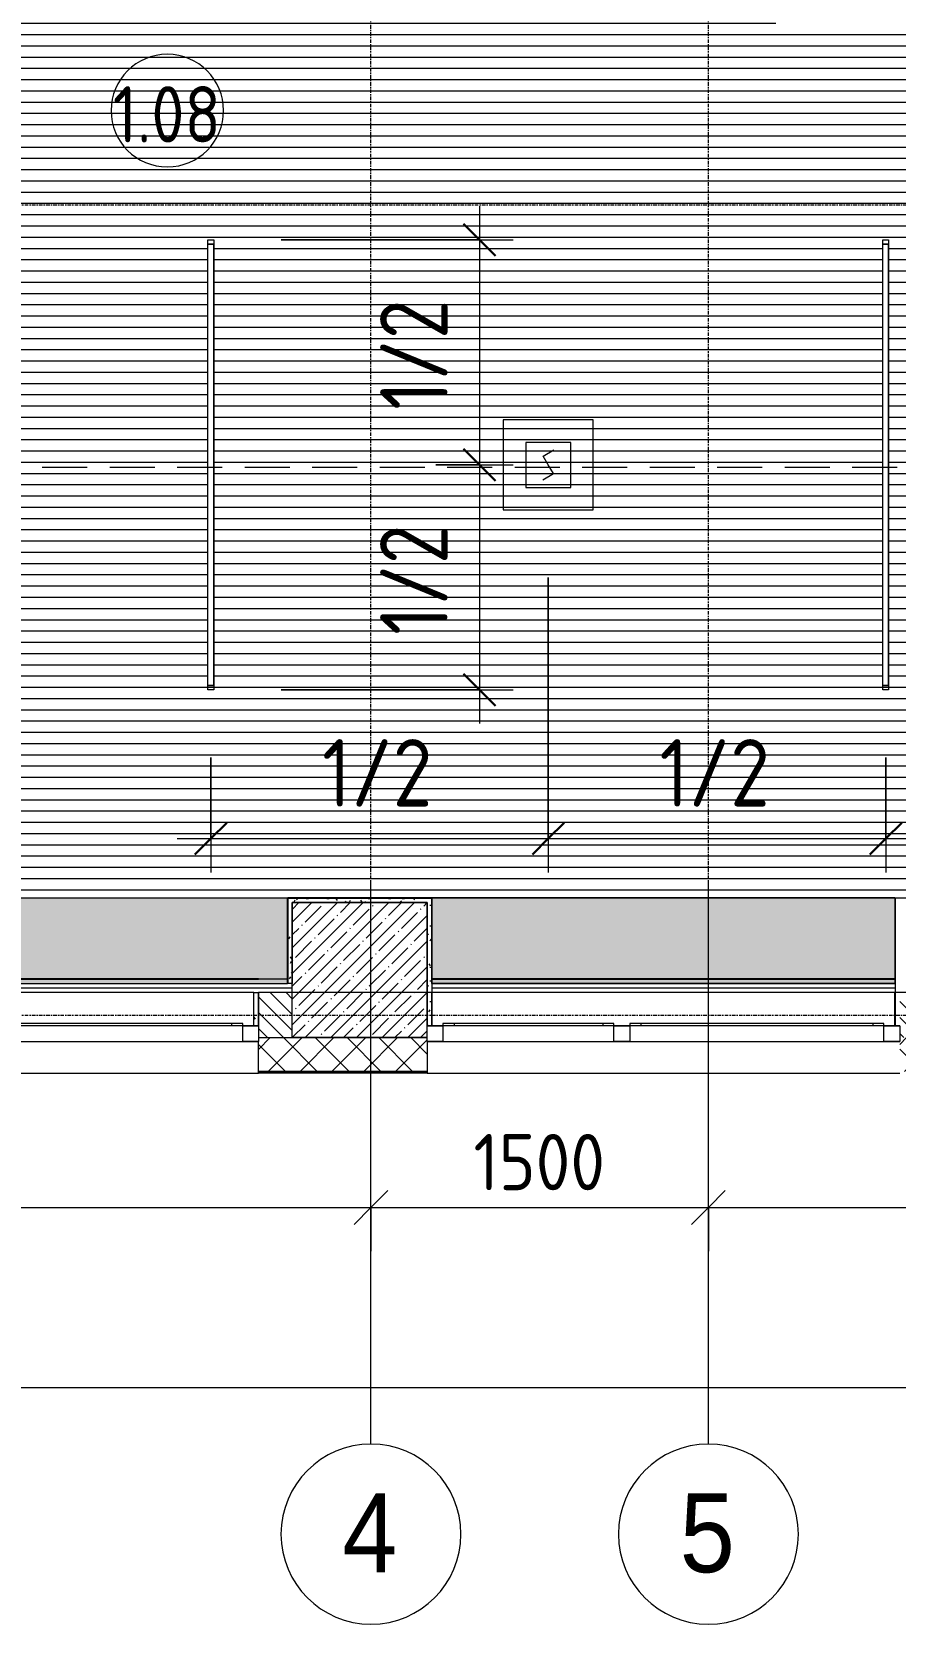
# Model space of a CAD drawing. Header units: millimetres. Extents: x 1311 to 195818, y -8553 to 29000.
# Drawn here: x 20448 to 24286, y -2706 to 4369 of the extents above; entities that cross this region are included whole.
import ezdxf

# ---------------------------------------------------------------- set-up
doc = ezdxf.new("R2010")
doc.units = ezdxf.units.MM
doc.linetypes.add('ADSK_Штрих_ш2 п1', pattern=[300, 200, -100])
doc.linetypes.add('Осевая', pattern=[31.75, 6.35, -4.7625, 15.875, -4.7625])
for name, color, linetype, lineweight in [('A-ANNO-DIMS', 7, 'Continuous', 9), ('A-ANNO-DIMS-100', 7, 'Continuous', 9), ('A-AREA-IDEN', 7, 'Continuous', 9), ('A-CLNG-PATT', 7, 'Continuous', 9), ('A-DETL-6', 7, 'ADSK_Штрих_ш2 п1', 9), ('A-GLAZ', 7, 'Continuous', 9), ('A-GLAZ-1', 7, 'Continuous', 13), ('A-WALL', 7, 'Continuous', 9), ('I-WALL', 7, 'Continuous', 9), ('Q-SPCQ', 7, 'Continuous', 9), ('Оси', 7, 'Continuous', 9), ('Оси-1', 7, 'Continuous', 20), ('Оси-2', 7, 'Осевая', 9)]:
    doc.layers.add(name, color=color, linetype=linetype, lineweight=lineweight)
for name, color, linetype, lineweight, true_color in [('A-CLNG-1', 7, 'Continuous', 9, 0xeaeaea), ('A-WALL-1', 7, 'Continuous', 9, 0x3c3c3c), ('A-WALL-2', 7, 'Continuous', 9, 0x535353), ('A-WALL-FNSH-1', 7, 'Continuous', 9, 0x3c3c3c), ('E-LITE-EQPM-1', 7, 'Continuous', 9, 0xff8080), ('I-WALL-1', 7, 'Continuous', 9, 0x535353), ('Q-SPCQ-2', 1, 'Continuous', 9, 0xff0000), ('S-COLS-1', 9, 'Continuous', 9, 0x808080), ('S-COLS-2', 7, 'Continuous', 9, 0x3c3c3c)]:
    doc.layers.add(name, color=color, linetype=linetype, lineweight=lineweight, true_color=true_color)
doc.layers.add('A-CLNG-PATT-1', color=7, linetype='Continuous', lineweight=9, transparency=1)
doc.styles.add('Arial', font='arial.ttf', dxfattribs={"width": 0.9, "height": 350})
doc.styles.add('GOST Common_3', font='GOST_Common.ttf', dxfattribs={"width": 0.9, "height": 250})
doc.styles.add('GOST Common_4', font='GOST_Common.ttf', dxfattribs={"width": 0.9, "height": 300})
doc.styles.add('ISOCPEUR', font='isocpeur.ttf', dxfattribs={"width": 0.9, "height": 250})
doc.dimstyles.new('ADSK_Основной_3_0_окр_', dxfattribs={"dimscale": 304.8, "dimtxt": 301.714499, "dimasz": 0.463911, "dimexe": 0.492126, "dimexo": 0.984252, "dimgap": 0.164042, "dimtad": 1, "dimdec": 0, "dimrnd": 10, "dimdsep": 46, "dimtxsty": 'GOST Common_4', "dimblk1": 'OBLIQUE', "dimblk2": 'OBLIQUE', "dimsah": 1, "dimcen": 0.09, "dimdle": 0.492126, "dimazin": 0, "dimtfac": 1, "dimtdec": 4, "dimtix": 1, "dimtmove": 0, "dimatfit": 3, "dimfxl": 1, "dimtvp": 1, "dimtolj": 1, "dimtzin": 0, "dimlwd": 9, "dimlwe": 9, "dimarcsym": 2})
doc.dimstyles.new('ISO-2_5_0_9К_БОЛЬШОЙ', dxfattribs={"dimscale": 304.8, "dimtxt": 248.995294, "dimasz": 0.492126, "dimexe": 0.393701, "dimexo": 0.984252, "dimgap": 0, "dimtad": 1, "dimdec": 0, "dimrnd": 10, "dimzin": 0, "dimdsep": 46, "dimtxsty": 'ISOCPEUR', "dimblk1": 'OBLIQUE', "dimblk2": 'OBLIQUE', "dimsah": 1, "dimcen": 0.09, "dimdle": 0.393701, "dimazin": 0, "dimtfac": 1, "dimtdec": 4, "dimtix": 1, "dimtmove": 0, "dimatfit": 3, "dimfxl": 1, "dimtvp": 1, "dimtolj": 1, "dimtzin": 0, "dimarcsym": 2})
pattern_1 = [(0, (9445.765, 0), (121.92, 30.48), [10.058, -81.382, 10.058, -81.382, -487.68]), (0, (9445.765, 0), (121.92, 30.48), [-182.88, 10.058, -172.822, 10.058, -81.382, -213.36]), (0, (9445.765, 0), (121.92, 30.48), [-457.2, 10.058, -50.902, 10.058, -142.342]), (120, (9491.485, 15.24), (-87.356454, 90.34582), [10.058, -81.382, 10.058, -81.382, -487.68]), (120, (9491.485, 15.24), (-87.356454, 90.34582), [-182.88, 10.058, -172.822, 10.058, -81.382, -213.36]), (120, (9491.485, 15.24), (-87.356454, 90.34582), [-457.2, 10.058, -50.902, 10.058, -142.342]), (240, (9506.725, 76.2), (-34.563546, -120.82582), [10.058, -81.382, 10.058, -81.382, -487.68]), (240, (9506.725, 76.2), (-34.563546, -120.82582), [-182.88, 10.058, -172.822, 10.058, -81.382, -213.36]), (240, (9506.725, 76.2), (-34.563546, -120.82582), [-457.2, 10.058, -50.902, 10.058, -142.342])]

# ---------------------------------------------------------------- blocks, each defined once
blk = doc.blocks.new('120_Окно_СКБ_2Ст - 120_Окно_СКБ_2Ст 2100х2500 _мал створка справа_-22445857-Сводный план потолков 1 этажа в осях 1-12')
at = {"layer": 'A-GLAZ'}
for p, q in [((1050, -57), (-1050, -57)), ((-1050, -127), (1050, -127))]:
    blk.add_line(p, q, dxfattribs=at)
at = {"layer": 'A-GLAZ-1'}
for p, q in [((-1050, -127), (-1050, -57)), ((-1050, -57), (-980, -57)), ((-980, -57), (-980, -127)), ((150, -127), (150, -57)), ((150, -57), (220, -57)), ((220, -57), (220, -127)), ((980, -127), (980, -57)), ((980, -57), (1050, -57)), ((1050, -57), (1050, -127)), ((-980, -127), (-1050, -127)), ((-980, -127), (-980, -137)), ((-980, -137), (150, -137)), ((-930, -137), (-930, -127)), ((100, -137), (100, -127)), ((220, -127), (150, -127)), ((150, -137), (150, -127)), ((220, -127), (220, -137)), ((220, -137), (980, -137)), ((270, -137), (270, -127)), ((930, -137), (930, -127)), ((1050, -127), (980, -127)), ((980, -137), (980, -127))]:
    blk.add_line(p, q, dxfattribs=at)
blk = doc.blocks.new('Извещатель потолочный - Монтируемые на перекрытии-30351624-Сводный план потолков 1 этажа в осях 1-12')
at = {"layer": 'Q-SPCQ'}
for p, q in [((-300, 300), (-300, -100)), ((100, 300), (-300, 300)), ((100, -100), (100, 300)), ((0, 200), (-200, 200)), ((-200, 200), (-200, 0)), ((-122.5, 139), (-74.9, 166.5)), ((0, 0), (0, 200)), ((-100, 100), (-122.5, 139)), ((-77.5, 61), (-100, 100)), ((-200, 0), (0, 0)), ((-125.1, 33.5), (-77.5, 61)), ((-300, -100), (100, -100))]:
    blk.add_line(p, q, dxfattribs=at)
blk = doc.blocks.new('Downlight - Strip - 2000 мм-27655400-Сводный план потолков 1 этажа в осях 1-12')
at = {"layer": 'E-LITE-EQPM-1'}
for p, q in [((-1000, -231.3), (-1000, -205.9)), ((-1000, -205.9), (-980.9, -205.9)), ((-980.9, -231.3), (-980.9, -205.9)), ((-980.9, -205.9), (981, -205.9)), ((-980.9, -205.9), (-980.9, -231.3)), ((-980.9, -231.3), (-980.9, -205.9)), ((-980.9, -205.9), (-980.9, -231.3)), ((-980.9, -205.9), (981, -205.9)), ((-980.9, -205.9), (981, -205.9)), ((981, -205.9), (981, -231.3)), ((981, -231.3), (981, -205.9)), ((981, -205.9), (1000, -205.9)), ((981, -231.3), (981, -205.9)), ((981, -205.9), (981, -231.3)), ((1000, -205.9), (1000, -231.3)), ((-980.9, -231.3), (-1000, -231.3)), ((981, -231.3), (-980.9, -231.3)), ((981, -231.3), (-980.9, -231.3)), ((-980.9, -231.3), (981, -231.3)), ((1000, -231.3), (981, -231.3))]:
    blk.add_line(p, q, dxfattribs=at)
blk = doc.blocks.new('Ось сетки - D8-29747960-Сводный план потолков 1 этажа в осях 1-12')
at = {"layer": 'Оси-1'}
for start, end in [(360, 180), (180, 360)]:
    blk.add_arc((0, 0), 4, start, end, dxfattribs=at)
blk = doc.blocks.new('DIMBLOCK3-Сводный план потолков 1 этажа в осях 1-12')
at = {"layer": 'A-ANNO-DIMS-100'}
for p, q in [((17455.8, -1048.7), (17455.8, -734.8)), ((21955.8, -1048.7), (21955.8, -734.8)), ((17455.8, -854.8), (21955.8, -854.8)), ((17455.8, -854.8), (17455.8, -1048.7)), ((21955.8, -854.8), (21955.8, -1048.7))]:
    blk.add_line(p, q, dxfattribs=at)
at = {"layer": 'A-ANNO-DIMS-100', "lineweight": 20}
for p, q in [((17455.8, -854.8), (17530.8, -779.8)), ((21955.8, -854.8), (22030.8, -779.8)), ((17455.8, -854.8), (17380.8, -929.8)), ((21955.8, -854.8), (21880.8, -929.8))]:
    blk.add_line(p, q, dxfattribs=at)
at = {"layer": 'A-ANNO-DIMS-100', "color": 0, "insert": (19377.8, -528.2), "char_height": 250, "width": 787.208, "attachment_point": 1, "line_spacing_factor": 1.149209, "style": 'ISOCPEUR'}
blk.add_mtext('4500', dxfattribs=at)
blk = doc.blocks.new('_Oblique')
at = {"color": 0, "linetype": 'ByBlock', "lineweight": -2}
blk.add_line((-0.5, -0.5), (0.5, 0.5), dxfattribs=at)
blk = doc.blocks.new('DIMBLOCK4-Сводный план потолков 1 этажа в осях 1-12')
at = {"layer": 'A-ANNO-DIMS-100'}
for p, q in [((21955.8, -1048.7), (21955.8, -734.8)), ((23455.8, -1048.7), (23455.8, -734.8)), ((21955.8, -854.8), (23455.8, -854.8)), ((21955.8, -854.8), (21955.8, -1048.7)), ((23455.8, -854.8), (23455.8, -1048.7))]:
    blk.add_line(p, q, dxfattribs=at)
at = {"layer": 'A-ANNO-DIMS-100', "lineweight": 20}
for p, q in [((21955.8, -854.8), (22030.8, -779.8)), ((23455.8, -854.8), (23530.8, -779.8)), ((21955.8, -854.8), (21880.8, -929.8)), ((23455.8, -854.8), (23380.8, -929.8))]:
    blk.add_line(p, q, dxfattribs=at)
at = {"layer": 'A-ANNO-DIMS-100', "color": 0, "insert": (22411.3, -528.2), "char_height": 250, "width": 706.764, "attachment_point": 1, "line_spacing_factor": 1.149209, "style": 'ISOCPEUR'}
blk.add_mtext('1500', dxfattribs=at)
blk = doc.blocks.new('DIMBLOCK5-Сводный план потолков 1 этажа в осях 1-12')
at = {"layer": 'A-ANNO-DIMS-100'}
for p, q in [((23455.8, -1048.7), (23455.8, -734.8)), ((26455.8, -1048.7), (26455.8, -734.8)), ((23455.8, -854.8), (26455.8, -854.8)), ((23455.8, -854.8), (23455.8, -1048.7)), ((26455.8, -854.8), (26455.8, -1048.7))]:
    blk.add_line(p, q, dxfattribs=at)
at = {"layer": 'A-ANNO-DIMS-100', "lineweight": 20}
for p, q in [((23455.8, -854.8), (23530.8, -779.8)), ((26455.8, -854.8), (26530.8, -779.8)), ((23455.8, -854.8), (23380.8, -929.8)), ((26455.8, -854.8), (26380.8, -929.8))]:
    blk.add_line(p, q, dxfattribs=at)
at = {"layer": 'A-ANNO-DIMS-100', "color": 0, "insert": (24639.7, -528.2), "char_height": 250, "width": 758.478, "attachment_point": 1, "line_spacing_factor": 1.149209, "style": 'ISOCPEUR'}
blk.add_mtext('3000', dxfattribs=at)
blk = doc.blocks.new('DIMBLOCK25-Сводный план потолков 1 этажа в осях 1-12')
at = {"layer": 'A-ANNO-DIMS-100'}
for p, q in [((9555.8, -1848.7), (9555.8, -1534.8)), ((47755.8, -1848.7), (47755.8, -1534.8)), ((9435.8, -1654.8), (47875.8, -1654.8)), ((9555.8, -1654.8), (9555.8, -1848.7)), ((47755.8, -1654.8), (47755.8, -1848.7))]:
    blk.add_line(p, q, dxfattribs=at)
at = {"layer": 'A-ANNO-DIMS-100', "lineweight": 20}
for p, q in [((9555.8, -1654.8), (9630.8, -1579.8)), ((47755.8, -1654.8), (47830.8, -1579.8)), ((9555.8, -1654.8), (9480.8, -1729.8)), ((47755.8, -1654.8), (47680.8, -1729.8))]:
    blk.add_line(p, q, dxfattribs=at)
at = {"layer": 'A-ANNO-DIMS-100', "color": 0, "insert": (28260.7, -1328.2), "char_height": 250, "width": 948.097, "attachment_point": 1, "line_spacing_factor": 1.149209, "style": 'ISOCPEUR'}
blk.add_mtext('38200', dxfattribs=at)
blk = doc.blocks.new('Марка_Помещения - Номер-25198446-Сводный план потолков 1 этажа в осях 1-12')
at = {"layer": 'A-AREA-IDEN'}
for start, end in [(360, 180), (180, 360)]:
    blk.add_arc((0, 0), 2.5, start, end, dxfattribs=at)
blk = doc.blocks.new('DIMBLOCK109-Сводный план потолков 1 этажа в осях 1-12')
at = {"layer": 'A-ANNO-DIMS-100'}
for p, q in [((22438.4, 3595), (22438.4, 2445)), ((21556.8, 3445), (22588.4, 3445)), ((22438.4, 3445), (21556.8, 3445)), ((22244.1, 2445), (22588.4, 2445)), ((22438.4, 2445), (22244.1, 2445))]:
    blk.add_line(p, q, dxfattribs=at)
at = {"layer": 'A-ANNO-DIMS-100', "lineweight": 30}
for p, q in [((22438.4, 3445), (22367.7, 3515.7)), ((22438.4, 3445), (22509.1, 3374.3)), ((22438.4, 2445), (22367.7, 2515.7)), ((22438.4, 2445), (22509.1, 2374.3))]:
    blk.add_line(p, q, dxfattribs=at)
at = {"layer": 'A-ANNO-DIMS-100', "color": 0, "insert": (21996.4, 2689.3), "char_height": 300, "width": 613.657, "attachment_point": 1, "rotation": 90, "line_spacing_factor": 1.022761, "style": 'GOST Common_4'}
blk.add_mtext('1/2', dxfattribs=at)
blk = doc.blocks.new('DIMBLOCK110-Сводный план потолков 1 этажа в осях 1-12')
at = {"layer": 'A-ANNO-DIMS-100', "lineweight": 30}
for p, q in [((22438.4, 2445), (22367.7, 2515.7)), ((22438.4, 2445), (22509.1, 2374.3)), ((22438.4, 1445), (22367.7, 1515.7)), ((22438.4, 1445), (22509.1, 1374.3))]:
    blk.add_line(p, q, dxfattribs=at)
at = {"layer": 'A-ANNO-DIMS-100'}
for p, q in [((22244.1, 2445), (22588.4, 2445)), ((22438.4, 2445), (22244.1, 2445)), ((22438.4, 2445), (22438.4, 1295)), ((21556.8, 1445), (22588.4, 1445)), ((22438.4, 1445), (21556.8, 1445))]:
    blk.add_line(p, q, dxfattribs=at)
at = {"layer": 'A-ANNO-DIMS-100', "color": 0, "insert": (21996.4, 1689.3), "char_height": 300, "width": 613.657, "attachment_point": 1, "rotation": 90, "line_spacing_factor": 1.022761, "style": 'GOST Common_4'}
blk.add_mtext('1/2', dxfattribs=at)
blk = doc.blocks.new('DIMBLOCK111-Сводный план потолков 1 этажа в осях 1-12')
at = {"layer": 'A-ANNO-DIMS-100'}
for p, q in [((22744.1, 1945), (22744.1, 634.3)), ((22744.1, 784.3), (22744.1, 1945)), ((21244.1, 1145), (21244.1, 634.3)), ((21244.1, 784.3), (21244.1, 1145)), ((21094.1, 784.3), (22744.1, 784.3))]:
    blk.add_line(p, q, dxfattribs=at)
at = {"layer": 'A-ANNO-DIMS-100', "lineweight": 30}
for p, q in [((21244.1, 784.3), (21314.8, 855)), ((22744.1, 784.3), (22814.8, 855)), ((21244.1, 784.3), (21173.4, 713.6)), ((22744.1, 784.3), (22673.4, 713.6))]:
    blk.add_line(p, q, dxfattribs=at)
at = {"layer": 'A-ANNO-DIMS-100', "color": 0, "insert": (21738.4, 1226.3), "char_height": 300, "width": 613.657, "attachment_point": 1, "line_spacing_factor": 1.022761, "style": 'GOST Common_4'}
blk.add_mtext('1/2', dxfattribs=at)
blk = doc.blocks.new('DIMBLOCK112-Сводный план потолков 1 этажа в осях 1-12')
at = {"layer": 'A-ANNO-DIMS-100'}
for p, q in [((22744.1, 1945), (22744.1, 634.3)), ((22744.1, 784.3), (22744.1, 1945)), ((24244.1, 1145), (24244.1, 634.3)), ((24244.1, 784.3), (24244.1, 1145)), ((22744.1, 784.3), (24394.1, 784.3))]:
    blk.add_line(p, q, dxfattribs=at)
at = {"layer": 'A-ANNO-DIMS-100', "lineweight": 30}
for p, q in [((22744.1, 784.3), (22814.8, 855)), ((24244.1, 784.3), (24314.8, 855)), ((22744.1, 784.3), (22673.4, 713.6)), ((24244.1, 784.3), (24173.4, 713.6))]:
    blk.add_line(p, q, dxfattribs=at)
at = {"layer": 'A-ANNO-DIMS-100', "color": 0, "insert": (23238.4, 1226.3), "char_height": 300, "width": 613.657, "attachment_point": 1, "line_spacing_factor": 1.022761, "style": 'GOST Common_4'}
blk.add_mtext('1/2', dxfattribs=at)

msp = doc.modelspace()

# ---------------------------------------------------------------- hatches: boundary and pattern name
at = {"layer": 'A-CLNG-PATT'}
h = msp.add_hatch(dxfattribs=at)
h.set_pattern_fill('FP_85', color=256, style=0, pattern_type=2)
h.set_pattern_definition([(0, (21565.765, 4107), (0, -50), [])])
h.paths.add_polyline_path([(27762.3, 521), (29935.8, 521), (29934.8, 4370), (23755.8, 4370), (23755.8, 7693), (22225.8, 7693), (22225.8, 7050), (20905.8, 7050), (20904.8, 7680), (18205.8, 7679), (18205.8, 7120), (17085.8, 7120), (17085.8, 7693), (13195.8, 7693), (13195.8, 521), (26494.4, 521)])
h.paths.add_polyline_path([(29654.8, 601), (29606.9, 606.8), (29561.8, 623.9), (29522.1, 651.3), (29490.2, 687.4), (29467.8, 730.1), (29456.2, 776.9), (29456.2, 825.1), (29467.8, 871.9), (29490.2, 914.6), (29522.1, 950.7), (29561.8, 978.1), (29606.9, 995.2), (29654.8, 1001), (29702.6, 995.2), (29747.7, 978.1), (29787.4, 950.7), (29819.4, 914.6), (29841.8, 871.9), (29853.3, 825.1), (29853.3, 776.9), (29841.8, 730.1), (29819.4, 687.4), (29787.4, 651.3), (29747.7, 623.9), (29702.6, 606.8), (29664.1, 602.1)])
h.paths.add_polyline_path([(27231.4, 1464), (27231.4, 3425.9), (27256.8, 3425.9), (27256.8, 1464)])
h.paths.add_polyline_path([(24256.8, 1464), (24231.4, 1464), (24231.4, 3425.9), (24256.8, 3425.9), (24256.8, 2570)])
h.paths.add_polyline_path([(21231.4, 1464), (21231.4, 3425.9), (21256.8, 3425.9), (21256.8, 1464)])
h.paths.add_polyline_path([(18451.4, 1464), (18451.4, 3425.9), (18476.8, 3425.9), (18476.8, 1464)])
h.paths.add_polyline_path([(15709.5, 1464), (15684.1, 1464), (15684.1, 3425.9), (15709.5, 3425.9), (15709.5, 2570)])
h.paths.add_polyline_path([(21243.1, 4769), (21243.1, 6730.9), (21268.5, 6730.9), (21268.5, 4769)])
h.paths.add_polyline_path([(18488.5, 4769), (18463.1, 4769), (18463.1, 6730.9), (18488.5, 6730.9), (18488.5, 6284.3)])
h.paths.add_polyline_path([(15699.9, 4769), (15683.1, 4769), (15683.1, 6730.9), (15708.5, 6730.9), (15708.5, 4769)])
h.paths.add_polyline_path([(13556.8, 7210), (13508.9, 7215.8), (13463.8, 7232.9), (13424.1, 7260.3), (13392.2, 7296.4), (13369.8, 7339.1), (13358.2, 7385.9), (13358.2, 7434.1), (13369.8, 7480.9), (13392.2, 7523.6), (13424.1, 7559.7), (13463.8, 7587.1), (13508.9, 7604.2), (13556.8, 7610), (13604.6, 7604.2), (13649.7, 7587.1), (13689.4, 7559.7), (13721.4, 7523.6), (13743.8, 7480.9), (13755.3, 7434.1), (13755.3, 7385.9), (13743.8, 7339.1), (13721.4, 7296.4), (13689.4, 7260.3), (13649.7, 7232.9), (13604.6, 7215.8), (13580.8, 7212.9)])
at = {"layer": 'A-CLNG-PATT-1'}
h = msp.add_hatch(color=256, dxfattribs=at)
h.paths.add_polyline_path([(26725.8, 140), (29935.8, 141), (29935.8, 520), (26725.8, 520), (26725.8, 500)])
h.paths.add_polyline_path([(18253.4, 140), (18784.5, 140), (18784.5, 521), (17726.5, 521), (17726.5, 140)])
h.paths.add_polyline_path([(16254.8, 140), (16255.8, 141), (16254.8, 521), (13195.8, 521), (13196.8, 140), (15083.7, 140)])
h.paths.add_polyline_path([(25934.6, 140.5), (25934.6, 521), (25076.8, 521), (25076.8, 140.5), (25860.5, 140.5)])
h.paths.add_polyline_path([(21455.8, 140.6), (21584.8, 140.6), (21584.8, 520), (19376.8, 520), (19375.8, 140.6), (20155.2, 140.6)])
h.paths.add_polyline_path([(22226.8, 141), (24284.8, 141), (24284.8, 521), (22226.8, 521)])
at = {"layer": 'A-WALL'}
h = msp.add_hatch(dxfattribs=at)
h.set_pattern_fill('FP_31', color=256, style=0, pattern_type=2)
h.set_pattern_definition([(135, (9445.765, 0), (-35.35534, -35.35534), [])])
h.paths.add_polyline_path([(29664.1, -100), (30155.8, -100), (30155.8, 100), (28805.8, 100), (28805.8, -100), (29030.2, -100)])
h.paths.add_polyline_path([(31355.8, -100), (31355.8, 100), (31055.8, 100), (31055.8, -100)])
h.paths.add_polyline_path([(31955.8, -100), (32080.8, -100), (32080.8, 100), (31955.8, 100), (31955.8, 64.2)])
h.paths.add_polyline_path([(37755.5, -100), (37755.5, 100), (36755.8, 100), (36755.8, -100)])
h.paths.add_polyline_path([(35005.8, -100), (35005.8, 100), (34880.8, 100), (34880.8, -100)])
h.paths.add_polyline_path([(35855.8, -100), (35855.8, 100), (35605.8, 100), (35605.8, -100)])
h.paths.add_polyline_path([(26105.8, -100), (26105.8, 100), (25955.8, 100), (25955.8, -100)])
h.paths.add_polyline_path([(25055.8, -100), (25055.8, 100), (24305.8, 100), (24305.8, -100), (24592.7, -100)])
h.paths.add_polyline_path([(21605.8, -100), (21605.8, 100), (21455.8, 100), (21455.8, -100)])
h.paths.add_polyline_path([(18887.3, -100), (19355.8, -100), (19355.8, 100), (18605.5, 100), (18605.5, -100)])
h.paths.add_polyline_path([(16351.6, -100), (17105.8, -100), (17105.8, 100), (16275.8, 100), (16275.8, -100)])
h = msp.add_hatch(dxfattribs=at)
h.set_pattern_fill('FP_6', color=256, style=0, pattern_type=2)
h.set_pattern_definition([(45, (9445.76, 0), (-70.71068, 70.71068), []), (135, (9445.76, 0), (-70.71068, -70.71068), [])])
h.paths.add_polyline_path([(47733.4, -250), (47733.4, -100), (47435.8, -100), (47435.8, -250)])
h.paths.add_polyline_path([(43315.8, -250), (43315.8, -100), (42455.8, -100), (42455.8, -250), (43055.8, -250)])
h.paths.add_polyline_path([(46535.8, -250), (46535.8, -100), (45415.8, -100), (45415.8, -250), (45512.3, -250)])
h.paths.add_polyline_path([(38655.5, -250), (39655.8, -250), (39655.8, -100), (38655.5, -100), (38655.5, -215.7)])
h.paths.add_polyline_path([(36755.8, -250), (37755.5, -250), (37755.5, -100), (36755.8, -100), (36755.8, -118)])
h.paths.add_polyline_path([(35855.8, -250), (35855.8, -100), (34880.8, -100), (34880.8, -250), (35369.5, -250)])
h.paths.add_polyline_path([(32080.8, -250), (32080.8, -100), (31055.8, -100), (31055.8, -250), (31565.9, -250)])
h.paths.add_polyline_path([(30155.8, -250), (30155.8, -100), (28805.8, -100), (28805.8, -250), (29030.2, -250)])
h.paths.add_polyline_path([(25955.8, -250), (26705.8, -250), (26705.8, -100), (25955.8, -100), (25955.8, -215.7)])
h.paths.add_polyline_path([(24305.8, -250), (25055.8, -250), (25055.8, -100), (24305.8, -100), (24305.8, -215.7)])
h.paths.add_polyline_path([(22205.8, -250), (22205.8, -100), (21455.8, -100), (21455.8, -250), (21605.8, -250)])
h.paths.add_polyline_path([(18887.3, -250), (19355.8, -250), (19355.8, -100), (18605.5, -100), (18605.5, -250)])
h.paths.add_polyline_path([(16275.8, -250), (17705.5, -250), (17705.5, -100), (16275.8, -100), (16275.8, -118)])
h.paths.add_polyline_path([(9335.8, -250), (13175.8, -250), (13175.8, -100), (9185.8, -100), (9185.8, -250)])
at = {"layer": 'I-WALL'}
h = msp.add_hatch(dxfattribs=at)
h.set_pattern_fill('FP_84', color=256, style=0, pattern_type=2)
h.set_pattern_definition(pattern_1)
h.paths.add_polyline_path([(21605.8, 140.6), (21605.8, 520), (21585.8, 520), (21585.8, 140.6)])
h = msp.add_hatch(dxfattribs=at)
h.set_pattern_fill('FP_84', color=256, style=0, pattern_type=2)
h.set_pattern_definition(pattern_1)
h.paths.add_polyline_path([(21605.8, 500), (22225.8, 500), (22225.8, 520), (21605.8, 520)])
h = msp.add_hatch(dxfattribs=at)
h.set_pattern_fill('FP_84', color=256, style=0, pattern_type=2)
h.set_pattern_definition(pattern_1)
h.paths.add_polyline_path([(22205.8, 100), (22225.8, 100), (22225.8, 500), (22205.8, 500), (22205.8, 120)])
h = msp.add_hatch(dxfattribs=at)
h.set_pattern_fill('FP_84', color=256, style=0, pattern_type=2)
h.set_pattern_definition(pattern_1)
h.paths.add_polyline_path([(21455.8, -48), (21455.8, 100), (21435.8, 100), (21435.8, -48)])
h = msp.add_hatch(dxfattribs=at)
h.set_pattern_fill('FP_84', color=256, style=0, pattern_type=2)
h.set_pattern_definition(pattern_1)
h.paths.add_polyline_path([(22205.8, -48), (22225.8, -48), (22225.8, 100), (22205.8, 100)])
at = {"layer": 'S-COLS-1'}
h = msp.add_hatch(dxfattribs=at)
h.set_pattern_fill('FP_1', color=256, style=0, pattern_type=2)
h.set_pattern_definition([(45, (9445.765, 0), (-57.02463, 57.02463), []), (45, (9502.79, 0), (-57.02463, 57.02463), [100.806, -20.161, 3.353, -16.808])])
h.paths.add_polyline_path([(22205.8, -100), (22205.8, 500), (21605.8, 500), (21605.8, -100)])

# ---------------------------------------------------------------- linework, layer by layer
at = {"layer": 'A-CLNG-1'}
for p, q in [((18784.5, 521), (25934.6, 521)), ((21584.8, 520), (19376.8, 520)), ((21584.8, 140.6), (21584.8, 520)), ((24284.8, 521.5), (22226.8, 521.5)), ((22226.8, 521), (22226.8, 141)), ((24284.8, 521.5), (24284.8, 141)), ((19375.8, 140.6), (21584.8, 140.6)), ((24284.8, 100), (22226.5, 100)), ((22226.5, 100), (22226.5, -48)), ((24284, -48), (24284, 100))]:
    msp.add_line(p, q, dxfattribs=at)
at = {"layer": 'A-DETL-6'}
msp.add_line((15094.8, 2434.2), (27565.8, 2434.2), dxfattribs=at)
at = {"layer": 'A-WALL'}
for p, q in [((24285.8, 520), (24285.8, 100)), ((21455.8, -100), (22205.8, -100)), ((22205.8, -250), (21455.8, -250)), ((22205.8, -253), (21455.8, -253))]:
    msp.add_line(p, q, dxfattribs=at)
at = {"layer": 'A-WALL-1'}
for p, q in [((21585.8, 520), (22225.8, 520)), ((21605.8, 500), (21605.8, 140.6)), ((22205.8, 500), (21605.8, 500)), ((22205.8, -48), (22205.8, 500)), ((21435.8, -48), (21435.8, 100)), ((21435.8, 100), (21455.8, 100)), ((21455.8, -48), (21455.8, 100)), ((22225.8, 100), (21455.8, 100)), ((21455.8, 100), (21455.8, -48)), ((21605.8, 140.6), (21585.8, 140.6)), ((22225.8, 141), (22225.8, 100)), ((25075.8, 100), (24285.8, 100)), ((21455.8, -250), (21455.8, -118)), ((22205.8, -118), (22205.8, -250))]:
    msp.add_line(p, q, dxfattribs=at)
at = {"layer": 'A-WALL-2'}
for p, q in [((21434.8, 100), (19376.8, 100)), ((19355.8, -258), (21455.8, -258)), ((22205.8, -258), (24305.8, -258))]:
    msp.add_line(p, q, dxfattribs=at)
at = {"layer": 'A-WALL-FNSH-1'}
for p, q in [((21584.8, 520), (21584.8, 521.5)), ((21584.8, 521.5), (22226.8, 521.5)), ((21585.8, 520.5), (21585.8, 140.6)), ((22225.8, 520.5), (21585.8, 520.5)), ((22225.8, 141), (22225.8, 520.5)), ((22226.8, 521.5), (22226.8, 521)), ((24305.8, 520), (24285.8, 520)), ((21455.8, 159.9), (21455.8, 160.9)), ((21455.8, 160.9), (21585.8, 160.9)), ((21585.8, 159.9), (21455.8, 159.9)), ((21434.8, -48), (21434.8, 100)), ((21434.8, 100), (21435.8, 100)), ((21585.8, 140.6), (21584.8, 140.6)), ((22225.8, -48), (22225.8, 100)), ((22225.8, 100), (22226.5, 100)), ((22226.8, 100), (22226.8, -48)), ((24285.8, 141), (24284.8, 141)), ((24284.8, -48), (24284.8, 100)), ((24284.8, 100), (24285.8, 100)), ((24285.8, 100), (24285.8, -48)), ((21455.8, -258), (21455.8, -250)), ((22205.8, -258), (21455.8, -258)), ((22205.8, -250), (22205.8, -258))]:
    msp.add_line(p, q, dxfattribs=at)
at = {"layer": 'I-WALL-1'}
for p, q in [((21455.8, 160.9), (19376.8, 160.9)), ((19376.8, 159.9), (21455.8, 159.9)), ((24285.8, 161.3), (22225.8, 161.3)), ((22225.8, 160.3), (24285.8, 160.3)), ((21605.8, 120), (19375.8, 120)), ((24284.8, 141), (22225.8, 141)), ((22225.8, 140), (24285.8, 140)), ((24285.8, 120), (22225.8, 120))]:
    msp.add_line(p, q, dxfattribs=at)
at = {"layer": 'S-COLS-2'}
for p, q in [((21605.8, -100), (21605.8, 500)), ((21605.8, 500), (22205.8, 500)), ((22205.8, 500), (22205.8, -48)), ((22205.8, -100), (21605.8, -100))]:
    msp.add_line(p, q, dxfattribs=at)
at = {"layer": 'Оси'}
for p, q in [((21955.8, -1906.3), (21955.8, 593.7)), ((23455.8, -1906.3), (23455.8, 593.7))]:
    msp.add_line(p, q, dxfattribs=at)
at = {"layer": 'Оси-2'}
for p, q in [((21955.8, 593.7), (21955.8, 24898.1)), ((23455.8, 593.7), (23455.8, 24898.1)), ((9007.3, 3600), (45435.8, 3600)), ((9007.3, 0), (45435.8, 0))]:
    msp.add_line(p, q, dxfattribs=at)

# ---------------------------------------------------------------- block references
at = {"layer": 'A-AREA-IDEN', "xscale": 99.99999999999993, "yscale": 99.99999999999993, "zscale": 99.99999999999993}
msp.add_blockref('Марка_Помещения - Номер-25198446-Сводный план потолков 1 этажа в осях 1-12', (21050.7, 4019.1), dxfattribs=at)
at = {"layer": 'A-GLAZ', "rotation": 180}
for p in [(20405.8, -175), (23255.8, -175)]:
    msp.add_blockref('120_Окно_СКБ_2Ст - 120_Окно_СКБ_2Ст 2100х2500 _мал створка справа_-22445857-Сводный план потолков 1 этажа в осях 1-12', p, dxfattribs=at)
at = {"layer": 'E-LITE-EQPM-1', "rotation": 90}
for p in [(21025.4, 2445), (24025.4, 2445)]:
    msp.add_blockref('Downlight - Strip - 2000 мм-27655400-Сводный план потолков 1 этажа в осях 1-12', p, dxfattribs=at)
at = {"layer": 'Q-SPCQ-2'}
msp.add_blockref('Извещатель потолочный - Монтируемые на перекрытии-30351624-Сводный план потолков 1 этажа в осях 1-12', (22844.1, 2345), dxfattribs=at)
at = {"layer": 'Оси-1', "xscale": 99.99999999999993, "yscale": 99.99999999999993, "zscale": 99.99999999999993}
for p in [(21955.8, -2306.3), (23455.8, -2306.3)]:
    msp.add_blockref('Ось сетки - D8-29747960-Сводный план потолков 1 этажа в осях 1-12', p, dxfattribs=at)

# ---------------------------------------------------------------- texts
at = {"layer": 'A-AREA-IDEN', "insert": (20808.8, 4127.6), "char_height": 250, "width": 606.076, "attachment_point": 1, "style": 'GOST Common_3'}
msp.add_mtext('1.08', dxfattribs=at)
at = {"layer": 'Оси', "char_height": 350, "width": 303.038, "attachment_point": 1, "style": 'Arial'}
for s, insert in [('\\fArial|b0|i0|c204|p34|;\\W.9;4', (21828.2, -2125.6)), ('\\fArial|b0|i0|c204|p34|;\\W.9;5', (23328.2, -2125.6))]:
    msp.add_mtext(s, dxfattribs=dict(at, insert=insert))

# ---------------------------------------------------------------- dimensions: what is measured, and where the dimension line sits
at = {"layer": 'A-ANNO-DIMS'}
for base, p1, p2, picture, middle in [((22438.4, 2445), (21256.8, 3445), (22544.1, 2445), 'DIMBLOCK109-Сводный план потолков 1 этажа в осях 1-12', (22238.4, 2945)), ((22438.4, 1445), (22544.1, 2445), (21256.8, 1445), 'DIMBLOCK110-Сводный план потолков 1 этажа в осях 1-12', (22238.4, 1945))]:
    dim = msp.add_linear_dim(base=base, p1=p1, p2=p2, angle=90, text='1/2', dimstyle='ADSK_Основной_3_0_окр_', override={"dimpost": '<>', "dimfxl": 1630.074014}, dxfattribs=at)
    dim.commit()
    dim.dimension.update_dxf_attribs({"geometry": picture, "text_midpoint": middle})
for base, p1, p2, picture, middle in [((22744.1, 784.3), (21244.1, 1445), (22744.1, 2245), 'DIMBLOCK111-Сводный план потолков 1 этажа в осях 1-12', (21994.1, 984.3)), ((24244.1, 784.3), (22744.1, 2245), (24244.1, 1445), 'DIMBLOCK112-Сводный план потолков 1 этажа в осях 1-12', (23494.1, 984.3))]:
    dim = msp.add_linear_dim(base=base, p1=p1, p2=p2, text='1/2', dimstyle='ADSK_Основной_3_0_окр_', override={"dimpost": '<>', "dimfxl": 1700}, dxfattribs=at)
    dim.commit()
    dim.dimension.update_dxf_attribs({"geometry": picture, "text_midpoint": middle})
for base, p1, p2, override, picture, middle in [((21955.8, -854.8), (17455.8, -748.7), (21955.8, -748.7), {"dimpost": '<>', "dimfxl": 4500}, 'DIMBLOCK3-Сводный план потолков 1 этажа в осях 1-12', (19705.8, -729.8)), ((23455.8, -854.8), (21955.8, -748.7), (23455.8, -748.7), {"dimpost": '<>', "dimfxl": 1500}, 'DIMBLOCK4-Сводный план потолков 1 этажа в осях 1-12', (22705.8, -729.8)), ((26455.8, -854.8), (23455.8, -748.7), (26455.8, -748.7), {"dimpost": '<>', "dimfxl": 3000}, 'DIMBLOCK5-Сводный план потолков 1 этажа в осях 1-12', (24955.8, -729.8)), ((47755.8, -1654.8), (9555.8, -1548.7), (47755.8, -1548.7), {"dimpost": '<>', "dimfxl": 38199.999966}, 'DIMBLOCK25-Сводный план потолков 1 этажа в осях 1-12', (28655.8, -1529.8))]:
    dim = msp.add_linear_dim(base=base, p1=p1, p2=p2, dimstyle='ISO-2_5_0_9К_БОЛЬШОЙ', override=override, dxfattribs=at)
    dim.commit()
    dim.dimension.update_dxf_attribs({"geometry": picture, "text_midpoint": middle})

doc.saveas('drawing.dxf')
